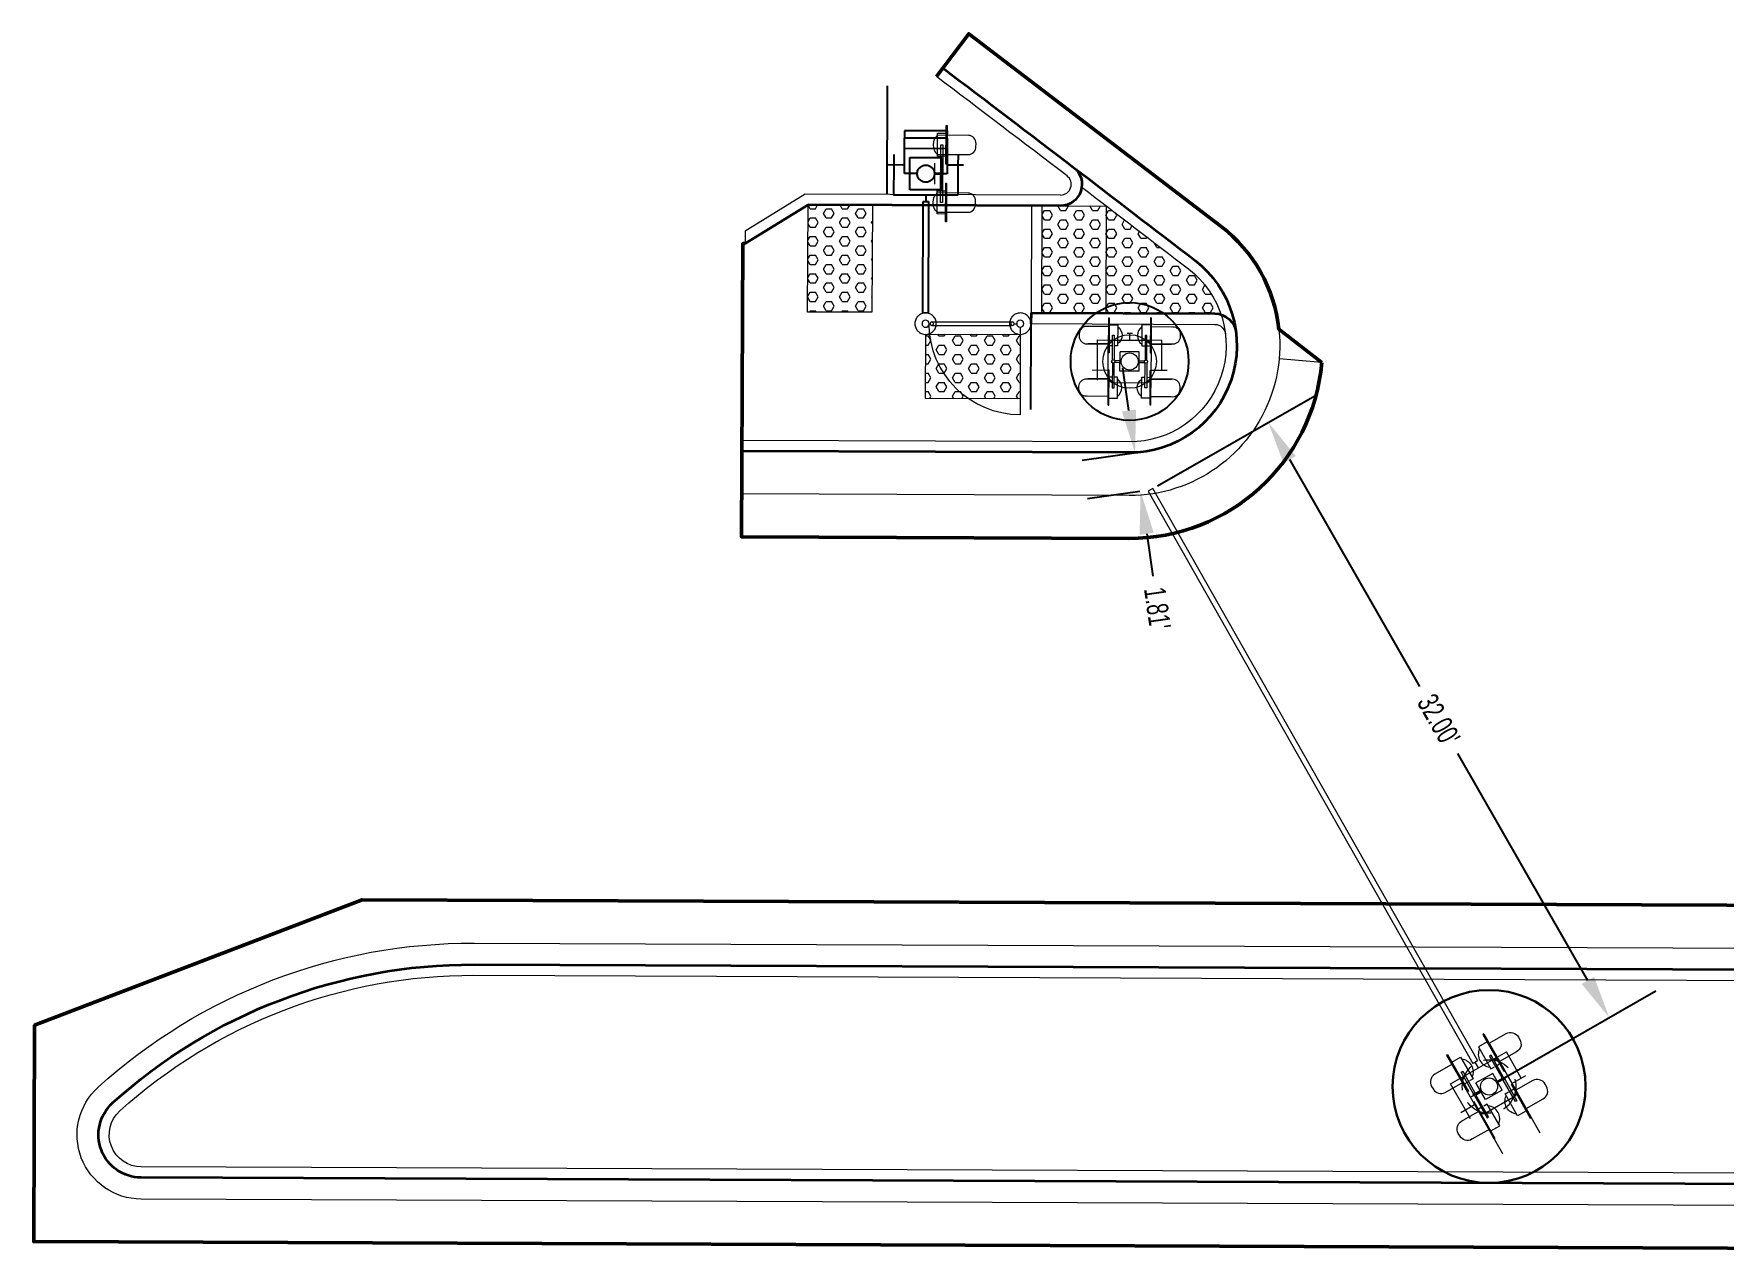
# Model space of a CAD drawing. Extents: x 6427214 to 6444634, y 1882940 to 1890436.
# Drawn here: x 6431463.4 to 6431542.2, y 1887944.9 to 1888001.6 of the extents above; entities that cross this region are included whole.
import ezdxf

# ---------------------------------------------------------------- set-up
doc = ezdxf.new("R2010")
doc.units = 0
doc.header["$LTSCALE"] = 20
doc.header["$MEASUREMENT"] = 0
doc.linetypes.add('0', pattern=[2, 1, 0, 1])
doc.linetypes.add('DASHED2', pattern=[0.375, 0.25, -0.125])
doc.layers.add('$_VPORT-1', color=11, linetype='Continuous', plot=False)
for name, color, linetype, lineweight, plot in [('00_GID_Arm FDN', 7, 'DASHED2', 13, False), ('00_GID_Ped Gate FDN', 7, 'DASHED2', 13, False), ('C-ROAD_4.5 ft Offset', 210, 'Continuous', 30, False)]:
    doc.layers.add(name, color=color, linetype=linetype, lineweight=lineweight, plot=plot)
for name, color, linetype, lineweight in [('00_GID_Gate Details', 4, 'Continuous', 13), ('00_GID_Ped Swing Gate', 4, 'Continuous', 13), ('C-ROAD-CURB', 3, 'Continuous', 35), ('C-ROAD-EG', 3, 'Continuous', 20), ('C-ROAD-TRUNCATED DOME', 2, 'Continuous', 13), ('C-SAWCUT & JOIN', 50, 'Continuous', 50)]:
    doc.layers.add(name, color=color, linetype=linetype, lineweight=lineweight)
for name, color, linetype in [('C-FENC', 2, 'METRO FENCELINE1'), ('C-GATE-ARM', 3, '0'), ('C-GATE-SWING', 2, '0')]:
    doc.layers.add(name, color=color, linetype=linetype)
doc.styles.add('Arial Narrow', font='ARIALN.TTF', dxfattribs={"width": 0.8, "height": 1})
doc.linetypes.add('METRO FENCELINE1', pattern='A,0.125,-0.05,[133,ltypeshp.shx,S=0.025,R=0,X=-0.05,Y=0],0.125', length=0.3)
doc.dimstyles.new('DIM-20', dxfattribs={"dimscale": 20, "dimtxt": 1, "dimasz": 0.1, "dimexe": 0.125, "dimexo": 0.025, "dimgap": 0.03, "dimtad": 0, "dimzin": 0, "dimdsep": 46, "dimtxsty": 'Arial Narrow', "dimcen": 0.04, "dimclrd": 256, "dimclre": 256, "dimclrt": 256, "dimaunit": 1, "dimadec": 3, "dimazin": 2, "dimtfac": 1, "dimtofl": 0, "dimtmove": 0, "dimatfit": 3, "dimfxl": 1, "dimtfillclr": 256, "dimtolj": 1, "dimtzin": 0, "dimlwd": -1, "dimlwe": -1, "dimarcsym": 0})
pattern_1 = [(0, (-46.933, -6.5682), (0, 0.433012701892), [0.25, -0.5]), (120, (-46.933, -6.5682), (-0.375, -0.216506350946), [0.25, -0.5]), (60, (-46.683, -6.5682), (-0.375, 0.216506350946), [0.25, -0.5])]

# ---------------------------------------------------------------- blocks, each defined once
blk = doc.blocks.new('*D755')
at = {"layer": '$_VPORT-1', "transparency": 16777216}
for p, q in [((6431515.841, 1887980.482), (6431523.184, 1887984.69)), ((6431522.009, 1887981.712), (6431528.078, 1887971.121)), ((6431535.931, 1887957.418), (6431529.862, 1887968.008)), ((6431531.752, 1887952.718), (6431539.094, 1887956.925))]:
    blk.add_line(p, q, dxfattribs=at)
for points in [[(6431522.298, 1887981.877), (6431521.72, 1887981.546), (6431521.014, 1887983.447)], [(6431536.22, 1887957.583), (6431535.642, 1887957.252), (6431536.925, 1887955.682)]]:
    blk.add_solid(points, dxfattribs=at)
at = {"layer": 'Defpoints', "color": 0, "transparency": 16777216}
for p in [(6431521.014, 1887983.447), (6431515.407, 1887980.233), (6431531.318, 1887952.469)]:
    blk.add_point(p, dxfattribs=at)
at = {"layer": '$_VPORT-1', "transparency": 16777216, "insert": (6431528.97, 1887969.565), "char_height": 1, "attachment_point": 5, "rotation": 299.81545, "style": 'Arial Narrow'}
blk.add_mtext("\\A1;32.00'", dxfattribs=at)
blk = doc.blocks.new('*D804')
at = {"layer": '$_VPORT-1', "transparency": 16777216}
for p, q in [((6431514.516, 1887984), (6431514.232, 1887985.979)), ((6431514.765, 1887982.015), (6431512.326, 1887981.665)), ((6431515.022, 1887980.225), (6431512.583, 1887979.875)), ((6431515.342, 1887978.25), (6431515.626, 1887976.271))]:
    blk.add_line(p, q, dxfattribs=at)
for points in [[(6431514.846, 1887984.047), (6431514.186, 1887983.952), (6431514.8, 1887982.02)], [(6431515.672, 1887978.298), (6431515.012, 1887978.203), (6431515.057, 1887980.23)]]:
    blk.add_solid(points, dxfattribs=at)
at = {"layer": 'Defpoints', "color": 0, "transparency": 16777216}
for p in [(6431514.8, 1887982.02), (6431515.26, 1887982.086), (6431515.517, 1887980.296)]:
    blk.add_point(p, dxfattribs=at)
at = {"layer": '$_VPORT-1', "transparency": 16777216, "insert": (6431515.84, 1887974.778), "char_height": 1, "attachment_point": 5, "rotation": 278.17325, "style": 'Arial Narrow'}
blk.add_mtext("\\A1;1.81'", dxfattribs=at)
blk = doc.blocks.new('*U958')
at = {"layer": '00_GID_Arm FDN', "ltscale": 0.25}
blk.add_circle((0, 0), 1.25, dxfattribs=at)
at = {"layer": '00_GID_Gate Details'}
for p, q in [((32, 0.121), (1.3, 0.125)), ((32, -0.132), (32, 0.121)), ((1.3, -0.128), (32, -0.132))]:
    blk.add_line(p, q, dxfattribs=at)
for points in [[(-1.749, 0.951), (-1.749, 1.91, -0.414235), (-1.329, 2.33), (-1.191, 2.33, -0.41414), (-0.771, 1.91), (-0.771, 0.951)], [(1.749, 0.951), (1.749, 1.91, 0.414235), (1.329, 2.33), (1.191, 2.33, 0.41414), (0.771, 1.91), (0.771, 0.951)], [(-1.749, 0.478, 0.509158), (-0.771, 0.478, 2.513902)], [(1.749, 0.478, -0.509158), (0.771, 0.478, -2.513902)], [(-1.749, -0.478, -0.509158), (-0.771, -0.478, -2.513902)], [(1.749, -0.478, 0.509158), (0.771, -0.478, 2.513902)], [(-1.749, -1), (-1.749, -1.91, 0.414235), (-1.329, -2.33), (-1.191, -2.33, 0.41414), (-0.771, -1.91), (-0.771, -1)], [(1.749, -1), (1.749, -1.91, -0.414235), (1.329, -2.33), (1.191, -2.33, -0.41414), (0.771, -1.91), (0.771, -1)]]:
    blk.add_lwpolyline(points, format="xyb", dxfattribs=at)
for points in [[(-0.4, 1.75), (-0.4, 1)], [(-3.05, 1), (0, 1), (0, 0.4)], [(-2.249, 1), (-2.249, 0.951)], [(-2.249, 0.951), (-0.282, 0.951)], [(-2.239, 1), (-0.282, 1)], [(-1.847, 0.951), (-1.847, 0.478), (-0.673, 0.478), (-0.673, 0.666)], [(-0.067, 0.803), (-1.223, 0.803), (-1.223, 0.721), (-0.066, 0.721)], [(-0.883, 1.5), (-0.4, 1.5)], [(-0.673, 0.764), (-0.673, 0.951)], [(-0.4, 1.5), (1, 1.5)], [(-0.282, 0.951), (-0.282, 1)], [(0.067, 0.803), (1.223, 0.803), (1.223, 0.721), (0.066, 0.721)], [(0.282, 0.951), (0.282, 1)], [(2.249, 1), (0.282, 1)], [(2.249, 0.951), (0.282, 0.951)], [(1.847, 0.951), (1.847, 0.478), (0.673, 0.478), (0.673, 0.666)], [(0.673, 0.764), (0.673, 0.951)], [(1, 1.5), (1, -1.5)], [(2.249, 1), (2.249, 0.951)], [(-0.451, 0.449), (0.447, 0.449)], [(-0.45, -0.449), (-0.451, 0.449)], [(0.448, -0.449), (0.447, 0.449)], [(1, 0), (1.3, 0)], [(1.3, -0.122), (1.3, 0.122)], [(0, -0.4), (0, -1), (-3.05, -1)], [(-1.847, -0.951), (-1.847, -0.478), (-0.673, -0.478), (-0.673, -0.666)], [(-0.067, -0.803), (-1.223, -0.803), (-1.223, -0.721), (-0.066, -0.721)], [(-0.673, -0.764), (-0.673, -0.951)], [(-0.45, -0.449), (0.448, -0.449)], [(0.067, -0.803), (1.223, -0.803), (1.223, -0.721), (0.066, -0.721)], [(1.847, -0.951), (1.847, -0.478), (0.673, -0.478), (0.673, -0.666)], [(0.673, -0.764), (0.673, -0.951)], [(-2.249, -1), (-2.249, -0.951)], [(-2.249, -0.951), (-0.445, -0.959)], [(-2.249, -1), (-0.445, -1)], [(-0.445, -0.959), (-0.445, -1)], [(-0.4, -1), (-0.4, -1.75)], [(-0.4, -1.5), (1, -1.5)], [(0.282, -0.951), (0.282, -1)], [(2.249, -0.951), (0.282, -0.951)], [(2.249, -1), (0.282, -1)], [(2.249, -1), (2.249, -0.951)]]:
    blk.add_lwpolyline(points, dxfattribs=at)
blk.add_lwpolyline([(1, 0.75), (1, -0.75, -0.414214), (0.75, -1), (-0.75, -1, -0.414214), (-1, -0.75), (-1, 0.75, -0.414214), (-0.75, 1), (0.75, 1, -0.414214)], format="xyb", close=True, dxfattribs=at)
for centre, radius in [((0, 0.763), 0.0779), ((0, 0), 0.4), ((0, -0.763), 0.0779)]:
    blk.add_circle(centre, radius, dxfattribs=at)
for points in [[(-0.043, 0.449), (-0.043, 0.449), (-0.043, 0.702), (-0.043, 0.702)], [(0.038, 0.449), (0.038, 0.449), (0.038, 0.702), (0.038, 0.702)], [(-0.043, -0.449), (-0.043, -0.449), (-0.043, -0.702), (-0.043, -0.702)], [(0.038, -0.449), (0.038, -0.449), (0.038, -0.702), (0.038, -0.702)]]:
    blk.add_open_spline(points, degree=3, dxfattribs=at)
at = {"layer": 'C-ROAD_4.5 ft Offset'}
blk.add_circle((0, 0), 4.5, dxfattribs=at)
blk = doc.blocks.new('*U975')
for p, q in [((1.196, 2.565), (1.679, 2.565)), ((1.679, 2.815), (1.679, 2.065)), ((1.679, 2.565), (3.079, 2.565)), ((3.079, 2.565), (3.079, -0.435)), ((0.079, 2.065), (0.079, 0.065)), ((0.429, 2.065), (0.079, 2.065)), ((0.429, 2.065), (0.429, 0.065)), ((0.429, 2.065), (2.079, 2.065)), ((0.913, 2.065), (0.913, 0.065)), ((1.329, 0.315), (1.329, 1.815)), ((1.329, 1.815), (2.829, 1.815)), ((2.079, 2.065), (2.079, 1.465)), ((2.829, 1.815), (2.829, 0.315)), ((3.079, 1.065), (3.379, 1.065)), ((3.379, 1.187), (8.579, 1.187)), ((3.379, 0.942), (3.379, 1.187)), ((8.579, 0.942), (3.379, 0.942)), ((8.579, 1.187), (8.579, 0.942)), ((0.079, 0.065), (0.429, 0.065)), ((2.079, 0.065), (0.429, 0.065)), ((2.829, 0.315), (1.329, 0.315)), ((1.679, 0.065), (1.679, -0.685)), ((2.079, 0.665), (2.079, 0.065)), ((1.196, -0.435), (1.679, -0.435)), ((1.679, -0.435), (3.079, -0.435))]:
    blk.add_line(p, q)
blk.add_circle((2.079, 1.065), 0.4)
blk = doc.blocks.new('Swing Gate-flat-3')
at = {"layer": '00_GID_Ped Gate FDN'}
for centre in [(1.25, 0.004), (5.667, 0.037)]:
    blk.add_circle(centre, 0.5, dxfattribs=at)
at = {"layer": '00_GID_Ped Swing Gate', "flags": 128}
for points in [[(1.531, 0.006), (1.417, 0.005)], [(5.374, 0.118), (1.614, 0.09)], [(1.251, -0.163), (1.282, -4.246)], [(5.376, -0.049), (1.615, -0.077)]]:
    blk.add_lwpolyline(points, dxfattribs=at)
at = {"layer": '00_GID_Ped Swing Gate'}
for centre, radius in [((1.25, 0.004), 0.167), ((1.615, 0.006), 0.0833), ((5.375, 0.034), 0.0833), ((5.667, 0.037), 0.167)]:
    blk.add_circle(centre, radius, dxfattribs=at)
blk.add_arc((1.25, 0.004), 4.25, 270.42642, 0.42642, dxfattribs=at)
blk = doc.blocks.new('Flashing LIght')
at = {"layer": '$_VPORT-1'}
blk.add_circle((0, 0), 2.75, dxfattribs=at)
for points in [[(-0.994, 1.635), (-2.002, 1.639, 0.414235), (-2.353, 1.29), (-2.354, 1.175, 0.41414), (-2.005, 0.824), (-0.997, 0.82)], [(-0.559, 1.633, -0.509158), (-0.562, 0.818, -2.513902)], [(0.572, 1.629, 0.509158), (0.568, 0.813, 2.513902)], [(1.006, 1.627), (2.015, 1.623, -0.414235), (2.363, 1.272), (2.363, 1.156, -0.41414), (2.011, 0.808), (1.003, 0.812)], [(-1.006, -1.627), (-2.015, -1.623, -0.414235), (-2.363, -1.272), (-2.363, -1.156, -0.41414), (-2.011, -0.808), (-1.003, -0.812)], [(-0.572, -1.629, 0.509158), (-0.568, -0.813, 2.513902)], [(0.559, -1.633, -0.509158), (0.562, -0.818, -2.513902)], [(0.994, -1.635), (2.002, -1.639, 0.414235), (2.353, -1.29), (2.354, -1.175, 0.41414), (2.005, -0.824), (0.997, -0.82)]]:
    blk.add_lwpolyline(points, format="xyb")
for points in [[(-0.992, 2.043), (-0.998, 0.412)], [(-0.992, 2.043), (-0.951, 2.042)], [(-0.951, 2.042), (-0.958, 0.412)], [(-0.953, 1.716), (-0.558, 1.715), (-0.562, 0.736), (-0.718, 0.737)], [(0.966, 1.709), (0.572, 1.71), (0.568, 0.732), (0.724, 0.731)], [(0.967, 2.035), (0.961, 0.404)], [(1.008, 2.035), (0.967, 2.035)], [(1.008, 2.035), (1.002, 0.404)], [(-1.502, -0.394), (-1.496, 1.006)], [(-1.496, 1.006), (1.504, 0.994)], [(-0.803, 0.07), (-0.798, 1.226), (-0.717, 1.226), (-0.721, 0.069)], [(0.127, 1.3), (-0.117, 1.3)], [(0.004, 1), (0.005, 1.3)], [(0.803, 0.064), (0.808, 1.22), (0.726, 1.221), (0.722, 0.063)], [(1.498, -0.406), (1.504, 0.994)], [(-0.958, 0.412), (-0.998, 0.412)], [(-0.8, 0.737), (-0.956, 0.738)], [(-0.451, -0.449), (-0.447, 0.448)], [(0.451, 0.446), (-0.447, 0.448)], [(0.447, -0.452), (0.451, 0.446)], [(0.806, 0.731), (0.962, 0.73)], [(0.961, 0.404), (1.002, 0.404)], [(-1.752, -0.393), (-1.002, -0.396)], [(-1.503, -0.877), (-1.502, -0.394)], [(-1.008, -2.035), (-1.002, -0.404)], [(-0.961, -0.404), (-1.002, -0.404)], [(-0.967, -2.035), (-0.961, -0.404)], [(-0.966, -1.709), (-0.572, -1.71), (-0.568, -0.732), (-0.724, -0.731)], [(-0.806, -0.731), (-0.962, -0.73)], [(-0.803, -0.064), (-0.808, -1.22), (-0.726, -1.221), (-0.722, -0.063)], [(0.447, -0.452), (-0.451, -0.449)], [(0.953, -1.716), (0.558, -1.715), (0.562, -0.736), (0.718, -0.737)], [(0.803, -0.07), (0.798, -1.226), (0.717, -1.226), (0.721, -0.069)], [(0.8, -0.737), (0.956, -0.738)], [(0.951, -2.042), (0.958, -0.412)], [(0.958, -0.412), (0.998, -0.412)], [(0.992, -2.043), (0.998, -0.412)], [(0.998, -0.404), (1.748, -0.407)], [(-1.008, -2.035), (-0.967, -2.035)], [(0.992, -2.043), (0.951, -2.042)]]:
    blk.add_lwpolyline(points)
blk.add_lwpolyline([(-0.746, 1.003), (0.754, 0.997, -0.414214), (1.003, 0.746), (0.997, -0.754, -0.414214), (0.746, -1.003), (-0.754, -0.997, -0.414214), (-1.003, -0.746), (-0.997, 0.754, -0.414214)], format="xyb", close=True)
for centre, radius in [((0, 0), 1.25), ((0, 0), 1.25), ((-0.763, 0.003), 0.0779), ((0, 0), 0.4), ((0.763, -0.003), 0.0779)]:
    blk.add_circle(centre, radius)
for points in [[(-0.994, 1.635), (-0.994, 1.635), (-1.944, 1.638), (-1.944, 1.638)], [(1.006, 1.627), (1.006, 1.627), (1.957, 1.623), (1.957, 1.623)], [(-0.997, 0.82), (-0.997, 0.82), (-1.947, 0.823), (-1.947, 0.823)], [(1.003, 0.812), (1.003, 0.812), (1.954, 0.808), (1.954, 0.808)], [(-0.449, 0.04), (-0.449, 0.04), (-0.701, 0.041), (-0.701, 0.041)], [(0.449, 0.037), (0.449, 0.037), (0.702, 0.035), (0.702, 0.035)], [(-0.449, -0.041), (-0.449, -0.041), (-0.702, -0.041), (-0.702, -0.041)], [(0.449, -0.045), (0.449, -0.045), (0.701, -0.046), (0.701, -0.046)], [(-1.003, -0.812), (-1.003, -0.812), (-1.954, -0.808), (-1.954, -0.808)], [(0.997, -0.82), (0.997, -0.82), (1.947, -0.823), (1.947, -0.823)], [(-1.006, -1.627), (-1.006, -1.627), (-1.957, -1.623), (-1.957, -1.623)], [(0.994, -1.635), (0.994, -1.635), (1.944, -1.638), (1.944, -1.638)]]:
    blk.add_open_spline(points, degree=3)
blk = doc.blocks.new('A$C1d95f2b0')
blk.add_blockref('Flashing LIght', (6433927.181, 1885248.672))
blk = doc.blocks.new('A$Cabb8c628')
at = {"layer": '00_GID_Gate Details'}
for points in [[(-1.712, 0.201), (-0.734, 0.201), (-0.734, -0.195), (-1.712, -0.195)], [(-1.223, 0.044), (1.223, 0.044), (1.223, -0.043), (-1.223, -0.043)], [(-0.042, 0.313), (0.038, 0.313), (0.038, 0.061), (-0.042, 0.061)], [(0.735, 0.196), (1.712, 0.196), (1.712, -0.2), (0.735, -0.2)], [(-2.039, -0.193), (-0.408, -0.193), (-0.408, -0.237), (-2.039, -0.237)], [(0.408, -0.197), (2.038, -0.197), (2.038, -0.241), (0.408, -0.241)]]:
    blk.add_lwpolyline(points, close=True, dxfattribs=at)
for points in [[(-1.631, 0.201), (-1.633, -1.243, 0.414235), (-1.284, -1.593), (-1.169, -1.593, 0.41414), (-0.818, -1.244), (-0.815, 0.199, 0.509158)], [(0.816, 0.196), (0.814, -1.247, 0.414235), (1.163, -1.598), (1.278, -1.598, 0.41414), (1.629, -1.249), (1.631, 0.195, 0.509158)]]:
    blk.add_lwpolyline(points, format="xyb", close=True, dxfattribs=at)
blk.add_lwpolyline([(-0.449, 0.315), (0.448, 0.313)], dxfattribs=at)
blk.add_circle((0, 0), 0.0779, dxfattribs=at)

msp = doc.modelspace()

# ---------------------------------------------------------------- hatches: boundary and pattern name
at = {"layer": 'C-ROAD-TRUNCATED DOME'}
h = msp.add_hatch(dxfattribs=at)
h.set_pattern_fill('HEX', color=256, scale=2)
h.set_pattern_definition([(0, (-2.3666, 0.0093), (0, 0.433012701892), [0.25, -0.5]), (120, (-2.3666, 0.0093), (-0.375, -0.216506350946), [0.25, -0.5]), (60, (-2.1166, 0.0093), (-0.375, 0.216506350946), [0.25, -0.5])])
h.paths.add_polyline_path([(6431502.542, 1887993.582), (6431502.522, 1887988.582), (6431499.522, 1887988.594), (6431499.542, 1887993.594)])
h = msp.add_hatch(dxfattribs=at)
h.set_pattern_fill('HEX', color=256, scale=2)
h.set_pattern_definition(pattern_1)
edge = h.paths.add_edge_path()
edge.add_line((6431518.798, 1887988.519), (6431510.444, 1887988.551))
edge.add_line((6431510.444, 1887988.551), (6431510.464, 1887993.551))
edge.add_line((6431510.464, 1887993.551), (6431513.464, 1887993.539))
edge.add_line((6431513.464, 1887993.539), (6431517.293, 1887990.602))
edge.add_arc((6431514.549, 1887987.035), 4.5, 19.2463, 52.43313, ccw=False)
h = msp.add_hatch(dxfattribs=at)
h.set_pattern_fill('HEX', color=253, scale=2)
h.set_pattern_definition(pattern_1)
edge = h.paths.add_edge_path()
edge.add_line((6431518.798, 1887988.519), (6431510.444, 1887988.551))
edge.add_line((6431510.444, 1887988.551), (6431510.464, 1887993.551))
edge.add_line((6431510.464, 1887993.551), (6431513.464, 1887993.539))
edge.add_line((6431513.464, 1887993.539), (6431517.293, 1887990.602))
edge.add_arc((6431514.549, 1887987.035), 4.5, 19.2463, 52.43313, ccw=False)
h = msp.add_hatch(dxfattribs=at)
h.set_pattern_fill('HEX', color=253, scale=2)
h.set_pattern_definition([(0, (-2.3512, 1.00353), (0, 0.433012701892), [0.25, -0.5]), (120, (-2.3512, 1.00353), (-0.375, -0.216506350946), [0.25, -0.5]), (60, (-2.1012, 1.00353), (-0.375, 0.216506350946), [0.25, -0.5])])
h.paths.add_polyline_path([(6431509.446, 1887987.55), (6431509.434, 1887984.55), (6431505.018, 1887984.567), (6431505.03, 1887987.567)])

# ---------------------------------------------------------------- linework, layer by layer
at = {"layer": 'C-FENC', "ltscale": 0.2}
for p, q in [((6431503.24, 1887999.145), (6431503.22, 1887994.08)), ((6431509.942, 1887988.053), (6431509.927, 1887984.053))]:
    msp.add_line(p, q, dxfattribs=at)
at = {"layer": 'C-ROAD-CURB', "lineweight": 0}
msp.add_line((6431496.61, 1887992.369), (6431496.614, 1887991.783), dxfattribs=at)
at = {"layer": 'C-ROAD-CURB'}
msp.add_line((6431509.944, 1887988.553), (6431509.942, 1887988.053), dxfattribs=at)
for points in [[(6431505.829, 1887999.977, -0.001012), (6431511.928, 1887995.343, -0.719065), (6431511.317, 1887993.548), (6431499.542, 1887993.594)], [(6431511.928, 1887995.343, -0.000944), (6431517.598, 1887990.998, -0.717634), (6431514.53, 1887982.035), (6431496.453, 1887982.106)], [(6431509.944, 1887988.553), (6431518.524, 1887988.52, -0.377964), (6431519.513, 1887987.641)]]:
    msp.add_lwpolyline(points, format="xyb", dxfattribs=at)
at = {"layer": 'C-ROAD-CURB', "lineweight": 0}
for points in [[(6431512.313, 1887994.42, -0.00083), (6431517.293, 1887990.602, -0.717634), (6431514.532, 1887982.535), (6431496.455, 1887982.606)], [(6431509.942, 1887988.053), (6431518.522, 1887988.02, -0.377964), (6431519.016, 1887987.58)]]:
    msp.add_lwpolyline(points, format="xyb", dxfattribs=at)
msp.add_lwpolyline([(6431511.319, 1887994.048), (6431499.401, 1887994.095), (6431496.61, 1887992.369)], dxfattribs=at)
at = {"layer": 'C-ROAD-CURB'}
msp.add_lwpolyline([(6431499.542, 1887993.594), (6431496.614, 1887991.783)], dxfattribs=at)
msp.add_lwpolyline([(6431467.09, 1887951.699, -0.186886), (6431483.955, 1887958.155), (6431551.858, 1887957.888, -0.414214), (6431554.847, 1887954.877), (6431554.831, 1887950.877, -0.414214), (6431551.819, 1887947.889), (6431468.424, 1887948.216, -0.685082)], format="xyb", close=True, dxfattribs=at)
at = {"layer": 'C-ROAD-CURB', "lineweight": 0}
msp.add_lwpolyline([(6431467.426, 1887951.329, -0.186886), (6431483.953, 1887957.655), (6431551.856, 1887957.389, -0.414214), (6431554.347, 1887954.879), (6431554.331, 1887950.879, -0.414214), (6431551.821, 1887948.389), (6431468.426, 1887948.716, -0.685082)], format="xyb", close=True, dxfattribs=at)
for centre, radius, start, end in [((6430364.345, 1886491.676), 1891.05, 52.649501, 52.88151), ((6431511.321, 1887994.548), 0.5, 269.77508, 52.6495)]:
    msp.add_arc(centre, radius, start, end, dxfattribs=at)
at = {"layer": 'C-ROAD-EG'}
msp.add_lwpolyline([(6431507.036, 1888001.572, -0.001956), (6431518.817, 1887992.584, -0.717634), (6431514.522, 1887980.035), (6431496.445, 1887980.106)], format="xyb", dxfattribs=at)
msp.add_lwpolyline([(6431507.036, 1888001.572, -0.001956), (6431518.817, 1887992.584, -0.717634), (6431514.522, 1887980.035), (6431496.445, 1887980.106)], format="xyb", dxfattribs=at)
msp.add_lwpolyline([(6431523.514, 1887986.242), (6431521.522, 1887986.418)], dxfattribs=at)
msp.add_lwpolyline([(6431523.514, 1887986.242), (6431521.522, 1887986.418)], dxfattribs=at)
msp.add_lwpolyline([(6431466.42, 1887952.441, -0.186886), (6431483.959, 1887959.155), (6431551.862, 1887958.888, -0.414214), (6431555.847, 1887954.873), (6431555.831, 1887950.873, -0.414214), (6431551.815, 1887946.889), (6431468.42, 1887947.216, -0.685082)], format="xyb", close=True, dxfattribs=at)
at = {"layer": 'C-ROAD-TRUNCATED DOME'}
for p, q in [((6431509.964, 1887993.553), (6431509.944, 1887988.553)), ((6431511.317, 1887993.548), (6431513.464, 1887993.539)), ((6431511.317, 1887993.548), (6431513.464, 1887993.539))]:
    msp.add_line(p, q, dxfattribs=at)
at = {"layer": 'C-ROAD-TRUNCATED DOME', "flags": 128}
for points in [[(6431502.542, 1887993.582), (6431502.522, 1887988.582), (6431499.522, 1887988.594), (6431499.542, 1887993.594)], [(6431509.446, 1887987.55), (6431509.434, 1887984.55), (6431505.018, 1887984.567), (6431505.03, 1887987.567)]]:
    msp.add_lwpolyline(points, close=True, dxfattribs=at)
for points in [[(6431510.444, 1887988.551), (6431510.464, 1887993.551)], [(6431513.444, 1887988.54), (6431513.464, 1887993.539)]]:
    msp.add_lwpolyline(points, dxfattribs=at)
at = {"layer": 'C-SAWCUT & JOIN'}
for points in [[(6431505.533, 1887999.575), (6431507.036, 1888001.572), (6431518.817, 1887992.584, -0.204545), (6431521.509, 1887987.79), (6431523.514, 1887986.242)], [(6431505.533, 1887999.575), (6431507.036, 1888001.572), (6431518.817, 1887992.584, -0.204545), (6431521.509, 1887987.79), (6431523.514, 1887986.242)], [(6431523.514, 1887986.242, -0.389734), (6431514.514, 1887978.035), (6431496.437, 1887978.106), (6431496.491, 1887991.785), (6431496.614, 1887991.783)], [(6431523.514, 1887986.242, -0.389734), (6431514.514, 1887978.035), (6431496.437, 1887978.106), (6431496.491, 1887991.785), (6431496.614, 1887991.783)]]:
    msp.add_lwpolyline(points, format="xyb", dxfattribs=at)
msp.add_lwpolyline([(6431557.856, 1887957.35), (6431557.821, 1887948.38), (6431554.293, 1887944.879), (6431463.412, 1887945.236), (6431463.452, 1887955.326), (6431478.734, 1887961.176), (6431554.355, 1887960.879)], close=True, dxfattribs=at)

# ---------------------------------------------------------------- block references
at = {"layer": '00_GID_Gate Details', "xscale": 1.1, "rotation": 89.695374435547}
msp.add_blockref('A$Cabb8c628', (6431505.772, 1887995.049), dxfattribs=at)
at = {"layer": '00_GID_Gate Details'}
msp.add_blockref('A$C1d95f2b0', (-2412.635, 2737.613), dxfattribs=at)
at = {"layer": 'C-GATE-ARM', "color": 10, "rotation": 119.598083126353}
msp.add_blockref('*U958', (6431531.318, 1887952.469), dxfattribs=at)
at = {"layer": 'C-GATE-SWING', "color": 220, "rotation": 269.8830442588862}
msp.add_blockref('*U975', (6431503.975, 1887997.13), dxfattribs=at)
at = {"layer": 'C-GATE-SWING', "color": 220, "xscale": -1, "rotation": 0.4334027224067417}
msp.add_blockref('Swing Gate-flat-3', (6431510.692, 1887988.055), dxfattribs=at)

# ---------------------------------------------------------------- dimensions: what is measured, and where the dimension line sits
at = {"layer": '$_VPORT-1'}
dim = msp.add_linear_dim(base=(6431514.8, 1887982.02), p1=(6431515.517, 1887980.296), p2=(6431515.26, 1887982.086), angle=98.17325, dimstyle='DIM-20', override={"dimpost": "'"}, dxfattribs=at)
dim.commit()
dim.dimension.update_dxf_attribs({"geometry": '*D804', "text_midpoint": (6431515.84, 1887974.778), "dimtype": 161})
dim = msp.add_aligned_dim(p1=(6431531.318, 1887952.469), p2=(6431515.407, 1887980.233), distance=-6.463, dimstyle='DIM-20', override={"dimpost": "'"}, dxfattribs=at)
dim.commit()
dim.dimension.update_dxf_attribs({"geometry": '*D755', "text_midpoint": (6431528.97, 1887969.565)})

doc.saveas('drawing.dxf')
